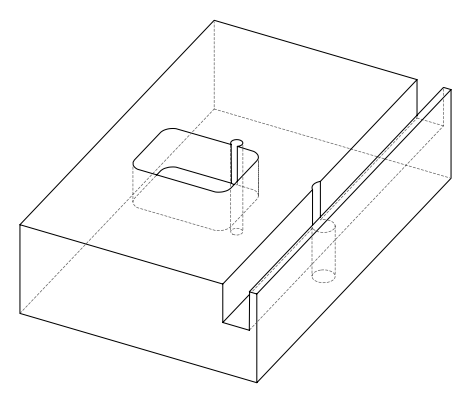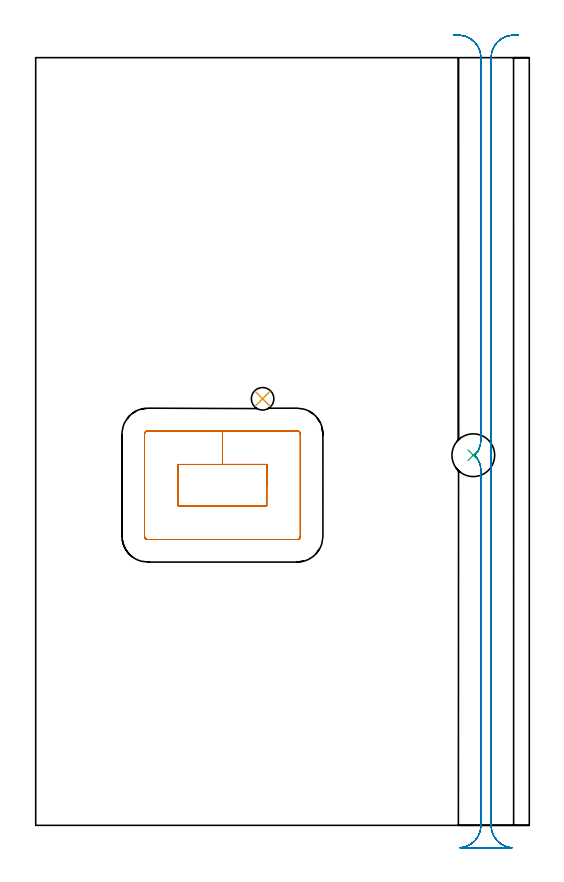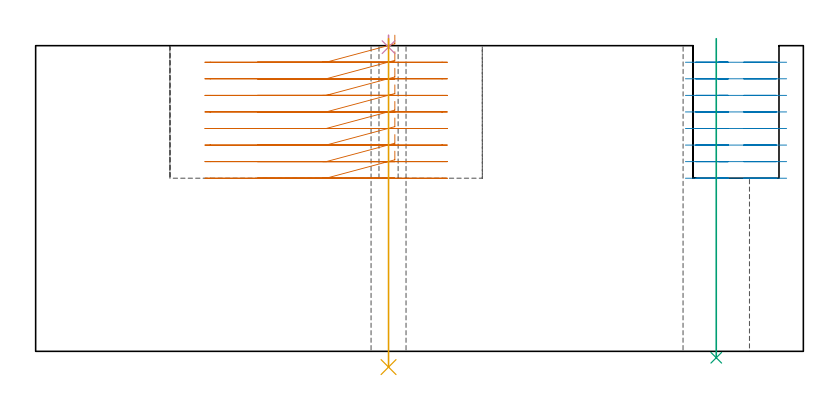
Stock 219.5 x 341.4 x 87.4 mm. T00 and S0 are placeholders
(PLAN: 5 operations, 3 tool changes, 20.1 min)
(1 MILL_RECTANGULAR_POCKET | POCKET_RECTANGULAR_STRAIGHT | UGT0201_094 | Follow Part, ap 5, ae 75% | 6.81 min | 227222 mm3)
(2 MILL_RECTANGULAR_SLOT | SLOT_RECTANGULAR | UGT0201_094 | Follow Part, ap 5, ae 75% | 12.49 min | 317999 mm3)
(3 INDEXABLE_INSERT_DRILL_THROUGH_HOLE_FROM_SOLID | STEP1HOLE | NXT0302_009 | 0.37 min | 14096 mm3)
(4 SPOT_DRILL | STEP1HOLE_1 | NXT0321_9005460120000 | 0.03 min | 28 mm3)
(5 DRILL_THROUGH_HOLE_INTO_CENTER | STEP1HOLE_1 | UGT0301_495 | 0.38 min | 6684 mm3)
(TOOL UGT0201_094 | End mill 20 mm | D20 FL38 Z4)
(TOOL NXT0302_009 | Index. Insert Drill 19mm [880-D1900L25-05] | D19 PA176 FL95 Z2)
(TOOL NXT0321_9005460120000 | NC Spot Drill, 142deg, 12mm, Carbide, Uncoated | D12 PA142 FL30 Z2)
(TOOL UGT0301_495 | Carbide Drill 10.0 mm | D10 PA118 FL90.5 Z2)
(OP 1 MILL_RECTANGULAR_POCKET)
G17 G21 G94 G90
T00 M6
G54
G17 G0 G90 X102.7 Y151.273 S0 M3
G43 Z97.4 H0
Z90.4
G94 G1 Y160.5 Z87.928 F250.
X83.05 Z82.662
X63.4 F500.
Y142.1
X102.7
Y160.5
X83.05
Y175.5
X49.9
G3 X48.4 Y174. R1.5
G1 Y128.6
G3 X49.9 Y127.1 R1.5
G1 X116.2
G3 X117.7 Y128.6 R1.5
G1 Y174.
G3 X116.2 Y175.5 R1.5
G1 X83.05
X82.05
G0 X102.7 Y151.273 Z85.662
G1 Y160.5 Z83.19 F250.
X83.05 Z77.925
X63.4 F500.
Y142.1
X102.7
Y160.5
X83.05
Y175.5
X49.9
G3 X48.4 Y174. R1.5
G1 Y128.6
G3 X49.9 Y127.1 R1.5
G1 X116.2
G3 X117.7 Y128.6 R1.5
G1 Y174.
G3 X116.2 Y175.5 R1.5
G1 X83.05
X82.05
G0 X102.7 Y151.273 Z80.925
G1 Y160.5 Z78.453 F250.
X83.05 Z73.187
X63.4 F500.
Y142.1
X102.7
Y160.5
X83.05
Y175.5
X49.9
G3 X48.4 Y174. R1.5
G1 Y128.6
G3 X49.9 Y127.1 R1.5
G1 X116.2
G3 X117.7 Y128.6 R1.5
G1 Y174.
G3 X116.2 Y175.5 R1.5
G1 X83.05
X82.05
G0 X102.7 Y151.273 Z76.187
G1 Y160.5 Z73.715 F250.
X83.05 Z68.45
X63.4 F500.
Y142.1
X102.7
Y160.5
X83.05
Y175.5
X49.9
G3 X48.4 Y174. R1.5
G1 Y128.6
G3 X49.9 Y127.1 R1.5
G1 X116.2
G3 X117.7 Y128.6 R1.5
G1 Y174.
G3 X116.2 Y175.5 R1.5
G1 X83.05
X82.05
G0 X102.7 Y151.273 Z71.45
G1 Y160.5 Z68.978 F250.
X83.05 Z63.712
X63.4 F500.
Y142.1
X102.7
Y160.5
X83.05
Y175.5
X49.9
G3 X48.4 Y174. R1.5
G1 Y128.6
G3 X49.9 Y127.1 R1.5
G1 X116.2
G3 X117.7 Y128.6 R1.5
G1 Y174.
G3 X116.2 Y175.5 R1.5
G1 X83.05
X82.05
G0 X102.7 Y151.273 Z66.712
G1 Y160.5 Z64.24 F250.
X83.05 Z58.975
X63.4 F500.
Y142.1
X102.7
Y160.5
X83.05
Y175.5
X49.9
G3 X48.4 Y174. R1.5
G1 Y128.6
G3 X49.9 Y127.1 R1.5
G1 X116.2
G3 X117.7 Y128.6 R1.5
G1 Y174.
G3 X116.2 Y175.5 R1.5
G1 X83.05
X82.05
G0 X102.7 Y151.273 Z61.975
G1 Y160.5 Z59.503 F250.
X83.05 Z54.237
X63.4 F500.
Y142.1
X102.7
Y160.5
X83.05
Y175.5
X49.9
G3 X48.4 Y174. R1.5
G1 Y128.6
G3 X49.9 Y127.1 R1.5
G1 X116.2
G3 X117.7 Y128.6 R1.5
G1 Y174.
G3 X116.2 Y175.5 R1.5
G1 X83.05
X82.05
G0 X102.7 Y151.273 Z57.237
G1 Y160.5 Z54.765 F250.
X83.05 Z49.5
X63.4 F500.
Y142.1
X102.7
Y160.5
X83.05
Y175.5
X49.9
G3 X48.4 Y174. R1.5
G1 Y128.6
G3 X49.9 Y127.1 R1.5
G1 X116.2
G3 X117.7 Y128.6 R1.5
G1 Y174.
G3 X116.2 Y175.5 R1.5
G1 X83.05
X82.05
G0 Z97.4
M5
M2
(OP 2 MILL_RECTANGULAR_SLOT)
G17 G21 G94 G90
T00 M6
G54
G17 G0 G90 X185.783 Y351.602 S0 M3
G43 Z97.4 H0
Z82.662
G94 G1 X188.774 Y351.37 F250.
G2 X198. Y341.4 R10. F500.
G1 Y171.433
G2 X195.301 Y164.6 R10.
X198. Y157.767 R10.
G1 Y0.
G2 X188.774 Y-9.97 R10.
G1 Y-10.
X211.726
Y-9.97
G2 X202.5 Y0. R10.
G1 Y341.4
G2 X211.726 Y351.37 R10.
G1 X214.717 Y351.602 F250.
G0 X185.783 Z77.925
G1 X188.774 Y351.37
G2 X198. Y341.4 R10. F500.
G1 Y171.433
G2 X195.301 Y164.6 R10.
X198. Y157.767 R10.
G1 Y0.
G2 X188.774 Y-9.97 R10.
G1 Y-10.
X211.726
Y-9.97
G2 X202.5 Y0. R10.
G1 Y341.4
G2 X211.726 Y351.37 R10.
G1 X214.717 Y351.602 F250.
G0 X185.783 Z73.187
G1 X188.774 Y351.37
G2 X198. Y341.4 R10. F500.
G1 Y171.433
G2 X195.301 Y164.6 R10.
X198. Y157.767 R10.
G1 Y0.
G2 X188.774 Y-9.97 R10.
G1 Y-10.
X211.726
Y-9.97
G2 X202.5 Y0. R10.
G1 Y341.4
G2 X211.726 Y351.37 R10.
G1 X214.717 Y351.602 F250.
G0 X185.783 Z68.45
G1 X188.774 Y351.37
G2 X198. Y341.4 R10. F500.
G1 Y171.433
G2 X195.301 Y164.6 R10.
X198. Y157.767 R10.
G1 Y0.
G2 X188.774 Y-9.97 R10.
G1 Y-10.
X211.726
Y-9.97
G2 X202.5 Y0. R10.
G1 Y341.4
G2 X211.726 Y351.37 R10.
G1 X214.717 Y351.602 F250.
G0 X185.783 Z63.712
G1 X188.774 Y351.37
G2 X198. Y341.4 R10. F500.
G1 Y171.433
G2 X195.301 Y164.6 R10.
X198. Y157.767 R10.
G1 Y0.
G2 X188.774 Y-9.97 R10.
G1 Y-10.
X211.726
Y-9.97
G2 X202.5 Y0. R10.
G1 Y341.4
G2 X211.726 Y351.37 R10.
G1 X214.717 Y351.602 F250.
G0 X185.783 Z58.975
G1 X188.774 Y351.37
G2 X198. Y341.4 R10. F500.
G1 Y171.433
G2 X195.301 Y164.6 R10.
X198. Y157.767 R10.
G1 Y0.
G2 X188.774 Y-9.97 R10.
G1 Y-10.
X211.726
Y-9.97
G2 X202.5 Y0. R10.
G1 Y341.4
G2 X211.726 Y351.37 R10.
G1 X214.717 Y351.602 F250.
G0 X185.783 Z54.237
G1 X188.774 Y351.37
G2 X198. Y341.4 R10. F500.
G1 Y171.433
G2 X195.301 Y164.6 R10.
X198. Y157.767 R10.
G1 Y0.
G2 X188.774 Y-9.97 R10.
G1 Y-10.
X211.726
Y-9.97
G2 X202.5 Y0. R10.
G1 Y341.4
G2 X211.726 Y351.37 R10.
G1 X214.717 Y351.602 F250.
G0 X185.783 Z49.5
G1 X188.774 Y351.37
G2 X198. Y341.4 R10. F500.
G1 Y171.433
G2 X195.301 Y164.6 R10.
X198. Y157.767 R10.
G1 Y0.
G2 X188.774 Y-9.97 R10.
G1 Y-10.
X211.726
Y-9.97
G2 X202.5 Y0. R10.
G1 Y341.4
G2 X211.726 Y351.37 R10.
G1 X214.717 Y351.602 F250.
G0 Z97.4
M5
M2
(OP 3 INDEXABLE_INSERT_DRILL_THROUGH_HOLE_FROM_SOLID)
G17 G21 G94 G90
T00 M6
G54
G17 G0 G90 X194.6 Y164.6 S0 M3
G43 Z97.4 H1
G94 G81 G98 Z-1.832 F250. R89.4
G80
M5
M2
(OP 4 SPOT_DRILL)
G17 G21 G94 G90
T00 M6
G54
G17 G0 G90 X100.9 Y189.7 S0 M3
G43 Z97.4 H0
G94 G81 G98 Z86.97 F250. R90.4
G80
M5
M2
(OP 5 DRILL_THROUGH_HOLE_INTO_CENTER)
G17 G21 G94 G90
T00 M6
G54
G17 G0 G90 X100.9 Y189.7 S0 M3
G43 Z97.4 H0
G94 G73 G98 Z-4.504 F250. Q9.19 R89.4
G80
M5
M2
